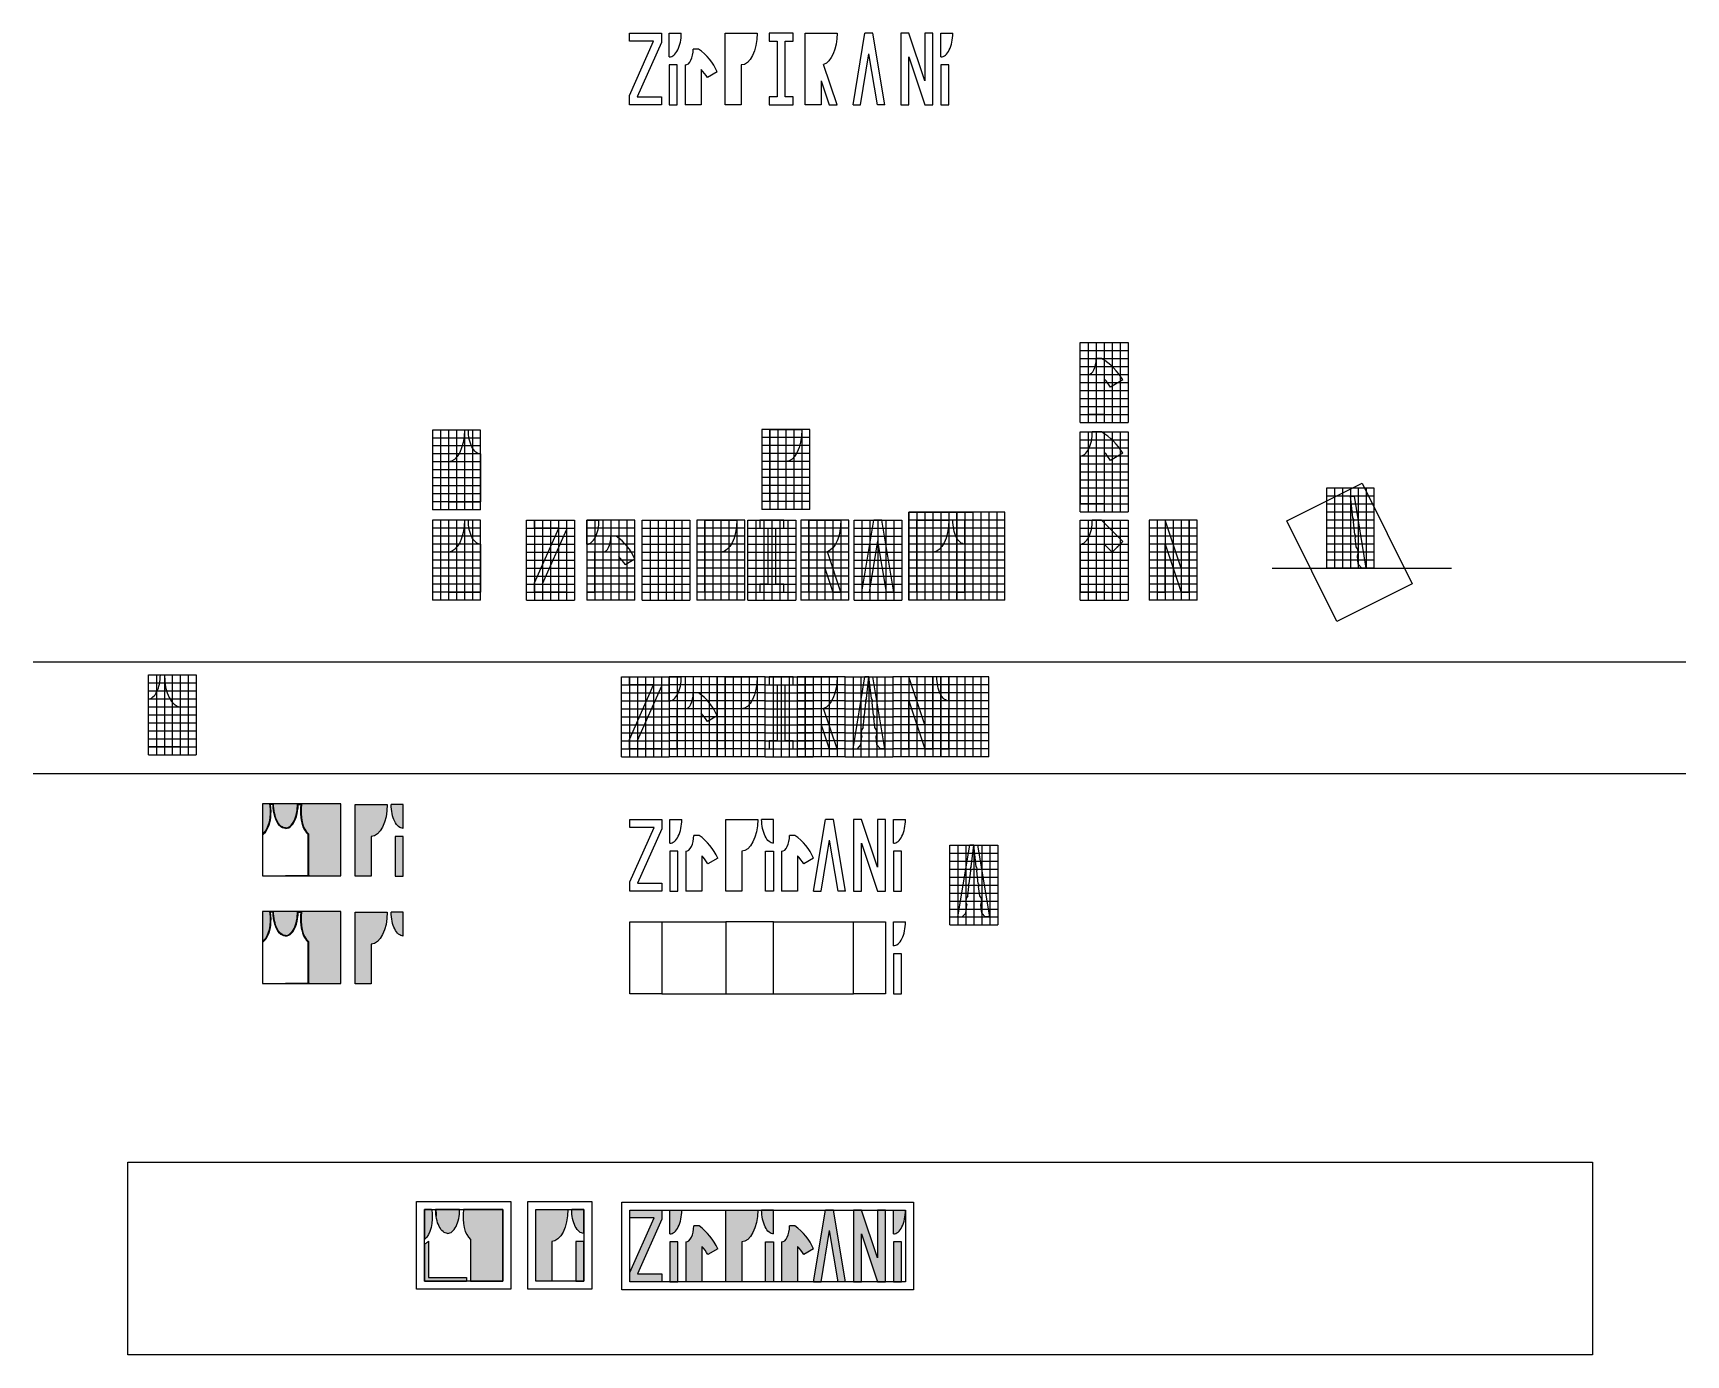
# Model space of a CAD drawing. Header units: inches. Extents: x 4.2 to 37.3, y -2.7 to 23.8.
import ezdxf

# ---------------------------------------------------------------- set-up
doc = ezdxf.new("R2010")
doc.units = ezdxf.units.IN
doc.header["$MEASUREMENT"] = 0
doc.layers.add('defpoint', color=7, linetype='Continuous', plot=False)
picture_1 = doc.add_image_def('image1.jpg', size_in_pixel=(800, 600))

# ---------------------------------------------------------------- blocks, each defined once
blk = doc.blocks.new('font grid')
at = {"color": 8}
for p, q in [((0, -1.6), (0, 0)), ((0, 0), (0.96, 0)), ((0.16, 0), (0.16, -1.6)), ((0.32, 0), (0.32, -1.6)), ((0.48, 0), (0.48, -1.6)), ((0.64, 0), (0.64, -1.6)), ((0.8, 0), (0.8, -1.6)), ((0, -0.16), (0.96, -0.16)), ((0, -0.32), (0.96, -0.32)), ((0.96, 0), (0.96, -1.6)), ((0, -0.48), (0.96, -0.48)), ((0, -0.64), (0.96, -0.64)), ((0, -0.8), (0.96, -0.8)), ((0, -0.96), (0.96, -0.96)), ((0, -1.12), (0.96, -1.12)), ((0, -1.28), (0.96, -1.28)), ((0, -1.44), (0.96, -1.44)), ((0, -1.6), (0.96, -1.6))]:
    blk.add_line(p, q, dxfattribs=at)

msp = doc.modelspace()

# ---------------------------------------------------------------- hatches: boundary and pattern name
h = msp.add_hatch(color=256)
h.dxf.hatch_style = 1
edge = h.paths.add_edge_path()
edge.add_ellipse((8.599, 8.29), major_axis=(-0.089, 0.61), ratio=0.514066, start_angle=196.6648, end_angle=268.4481)
edge.add_line((8.914, 8.32), (8.774, 8.32))
edge.add_line((8.774, 8.32), (8.774, 7.72))
h = msp.add_hatch(color=256)
h.dxf.hatch_style = 1
edge = h.paths.add_edge_path()
edge.add_ellipse((9.234, 8.32), major_axis=(0, -0.48), ratio=0.5, start_angle=-90, end_angle=0)
edge.add_ellipse((9.234, 8.32), major_axis=(0, -0.48), ratio=0.5, start_angle=360, end_angle=450)
edge.add_line((9.474, 8.32), (8.994, 8.32))
h = msp.add_hatch(color=256)
h.dxf.hatch_style = 1
edge = h.paths.add_edge_path()
edge.add_ellipse((9.87, 8.29), major_axis=(0.089, 0.61), ratio=0.514066, start_angle=91.5519, end_angle=163.3352)
edge.add_line((9.694, 7.72), (9.694, 6.88))
edge.add_line((9.694, 6.88), (10.34, 6.88))
edge.add_line((10.34, 6.88), (10.34, 8.32))
edge.add_line((10.34, 8.32), (9.554, 8.32))
h = msp.add_hatch(color=256)
h.dxf.hatch_style = 1
edge = h.paths.add_edge_path()
edge.add_line((10.631, 6.869), (10.951, 6.869))
edge.add_line((10.951, 6.869), (10.951, 7.669))
edge.add_ellipse((10.951, 8.309), major_axis=(0, -0.64), ratio=0.5, start_angle=0, end_angle=90)
edge.add_line((11.271, 8.309), (10.631, 8.309))
edge.add_line((10.631, 8.309), (10.631, 6.869))
edge = h.paths.add_edge_path()
edge.add_line((11.591, 8.309), (11.351, 8.309))
edge.add_ellipse((11.591, 8.309), major_axis=(0, -0.48), ratio=0.5, start_angle=-90, end_angle=0)
edge.add_line((11.591, 7.829), (11.591, 8.309))
h = msp.add_hatch(color=256)
h.dxf.hatch_style = 1
h.paths.add_polyline_path([(11.431, 6.869), (11.591, 6.869), (11.591, 7.669), (11.431, 7.669)])
h = msp.add_hatch(color=256)
h.dxf.hatch_style = 1
edge = h.paths.add_edge_path()
edge.add_ellipse((8.599, 6.134), major_axis=(-0.089, 0.61), ratio=0.514066, start_angle=196.6648, end_angle=268.4481)
edge.add_line((8.914, 6.164), (8.774, 6.164))
edge.add_line((8.774, 6.164), (8.774, 5.564))
h = msp.add_hatch(color=256)
h.dxf.hatch_style = 1
edge = h.paths.add_edge_path()
edge.add_ellipse((9.234, 6.164), major_axis=(0, -0.48), ratio=0.5, start_angle=-90, end_angle=0)
edge.add_ellipse((9.234, 6.164), major_axis=(0, -0.48), ratio=0.5, start_angle=360, end_angle=450)
edge.add_line((9.474, 6.164), (8.994, 6.164))
h = msp.add_hatch(color=256)
h.dxf.hatch_style = 1
edge = h.paths.add_edge_path()
edge.add_ellipse((9.87, 6.134), major_axis=(0.089, 0.61), ratio=0.514066, start_angle=91.5519, end_angle=163.3352)
edge.add_line((9.694, 5.564), (9.694, 4.724))
edge.add_line((9.694, 4.724), (10.34, 4.724))
edge.add_line((10.34, 4.724), (10.34, 6.164))
edge.add_line((10.34, 6.164), (9.554, 6.164))
h = msp.add_hatch(color=256)
h.dxf.hatch_style = 1
edge = h.paths.add_edge_path()
edge.add_line((10.631, 4.713), (10.951, 4.713))
edge.add_line((10.951, 4.713), (10.951, 5.513))
edge.add_ellipse((10.951, 6.153), major_axis=(0, -0.64), ratio=0.5, start_angle=0, end_angle=90)
edge.add_line((11.271, 6.153), (10.631, 6.153))
edge.add_line((10.631, 6.153), (10.631, 4.713))
edge = h.paths.add_edge_path()
edge.add_line((11.591, 6.153), (11.351, 6.153))
edge.add_ellipse((11.591, 6.153), major_axis=(0, -0.48), ratio=0.5, start_angle=-90, end_angle=0)
edge.add_line((11.591, 5.673), (11.591, 6.153))
h = msp.add_hatch(color=256)
h.dxf.hatch_style = 1
edge = h.paths.add_edge_path()
edge.add_ellipse((11.845, 0.166), major_axis=(-0.089, 0.61), ratio=0.514066, start_angle=196.6648, end_angle=268.4481)
edge.add_line((12.16, 0.195), (12.02, 0.195))
edge.add_line((12.02, 0.195), (12.02, -0.405))
h = msp.add_hatch(color=256)
h.dxf.hatch_style = 1
edge = h.paths.add_edge_path()
edge.add_ellipse((12.48, 0.195), major_axis=(0, -0.48), ratio=0.5, start_angle=-90, end_angle=0)
edge.add_ellipse((12.48, 0.195), major_axis=(0, -0.48), ratio=0.5, start_angle=360, end_angle=450)
edge.add_line((12.72, 0.195), (12.24, 0.195))
h = msp.add_hatch(color=256)
h.dxf.hatch_style = 1
edge = h.paths.add_edge_path()
edge.add_ellipse((13.116, 0.166), major_axis=(0.089, 0.61), ratio=0.514066, start_angle=91.5519, end_angle=163.3352)
edge.add_line((12.941, -0.405), (12.941, -1.245))
edge.add_line((12.941, -1.245), (13.586, -1.245))
edge.add_line((13.586, -1.245), (13.586, 0.195))
edge.add_line((13.586, 0.195), (12.8, 0.195))
h = msp.add_hatch(color=256)
h.dxf.hatch_style = 1
edge = h.paths.add_edge_path()
edge.add_line((14.247, -1.245), (14.567, -1.245))
edge.add_line((14.567, -1.245), (14.567, -0.445))
edge.add_ellipse((14.567, 0.195), major_axis=(0, -0.64), ratio=0.5, start_angle=0, end_angle=90)
edge.add_line((14.887, 0.195), (14.247, 0.195))
edge.add_line((14.247, 0.195), (14.247, -1.245))
edge = h.paths.add_edge_path()
edge.add_line((15.207, 0.195), (14.967, 0.195))
edge.add_ellipse((15.207, 0.195), major_axis=(0, -0.48), ratio=0.5, start_angle=-90, end_angle=0)
edge.add_line((15.207, -0.285), (15.207, 0.195))
h = msp.add_hatch(color=256)
h.dxf.hatch_style = 1
h.paths.add_polyline_path([(20.212, 0.184), (20.052, 0.184), (19.812, -1.256), (19.961, -1.256), (20.132, -0.229), (20.303, -1.256), (20.452, -1.256)])
h.paths.add_polyline_path([(20.772, 0.184), (20.612, 0.184), (20.612, -1.256), (20.772, -1.256), (20.772, -0.296), (21.092, -1.256), (21.252, -1.256), (21.252, 0.184), (21.092, 0.184), (21.092, -0.776)])
edge = h.paths.add_edge_path()
edge.add_ellipse((21.412, 0.184), major_axis=(0, -0.48), ratio=0.5, start_angle=360, end_angle=450)
edge.add_line((21.652, 0.184), (21.412, 0.184))
edge.add_line((21.412, 0.184), (21.412, -0.296))
h.paths.add_polyline_path([(21.572, -0.456), (21.412, -0.456), (21.412, -1.256), (21.572, -1.256)])
edge = h.paths.add_edge_path()
edge.add_line((19.438, -0.136), (19.332, -0.136))
edge.add_ellipse((19.172, -0.136), major_axis=(0, 0.32), ratio=0.5, start_angle=180, end_angle=270, ccw=False)
edge.add_line((19.172, -0.456), (19.172, -1.256))
edge.add_line((19.172, -1.256), (19.492, -1.256))
edge.add_line((19.492, -1.256), (19.492, -0.544))
edge.add_arc((18.825, -1.176), 0.918, 30.5297, 43.4533, ccw=False)
edge.add_line((19.616, -0.709), (19.812, -0.594))
edge.add_arc((18.783, -1.051), 1.126, 23.9647, 54.3902)
edge = h.paths.add_edge_path()
edge.add_line((19.012, 0.184), (18.772, 0.184))
edge.add_ellipse((19.012, 0.184), major_axis=(0, -0.48), ratio=0.5, start_angle=-90, end_angle=0)
edge.add_line((19.012, -0.296), (19.012, 0.184))
edge = h.paths.add_edge_path()
edge.add_ellipse((18.372, 0.184), major_axis=(0, -0.64), ratio=0.5, start_angle=0, end_angle=90)
edge.add_line((18.692, 0.184), (18.052, 0.184))
edge.add_line((18.052, 0.184), (18.052, -1.256))
edge.add_line((18.052, -1.256), (18.372, -1.256))
edge.add_line((18.372, -1.256), (18.372, -0.456))
h.paths.add_polyline_path([(19.012, -0.456), (18.852, -0.456), (18.852, -1.256), (19.012, -1.256)])
edge = h.paths.add_edge_path()
edge.add_line((17.518, -0.136), (17.412, -0.136))
edge.add_ellipse((17.252, -0.136), major_axis=(0, 0.32), ratio=0.5, start_angle=180, end_angle=270, ccw=False)
edge.add_line((17.252, -0.456), (17.252, -1.256))
edge.add_line((17.252, -1.256), (17.572, -1.256))
edge.add_line((17.572, -1.256), (17.572, -0.544))
edge.add_arc((16.905, -1.176), 0.918, 30.5297, 43.4533, ccw=False)
edge.add_line((17.696, -0.709), (17.892, -0.594))
edge.add_arc((16.863, -1.051), 1.126, 23.9647, 54.3902)
edge = h.paths.add_edge_path()
edge.add_ellipse((16.932, 0.184), major_axis=(0, -0.48), ratio=0.5, start_angle=360, end_angle=450)
edge.add_line((17.172, 0.184), (16.932, 0.184))
edge.add_line((16.932, 0.184), (16.932, -0.296))
h.paths.add_polyline_path([(17.092, -0.456), (16.932, -0.456), (16.932, -1.256), (17.092, -1.256)])
h.paths.add_polyline_path([(16.772, 0.184), (16.132, 0.184), (16.132, 0.024), (16.617, 0.024), (16.132, -1.069), (16.132, -1.256), (16.772, -1.256), (16.772, -1.096), (16.286, -1.096), (16.772, -0.002)])
h = msp.add_hatch(color=256)
h.dxf.hatch_style = 1
edge = h.paths.add_edge_path()
edge.add_spline(control_points=[(12.1, -0.44), (12.091, -0.45), (12.081, -0.459), (12.07, -0.467), (12.055, -0.48), (12.038, -0.491), (12.02, -0.5)], knot_values=[2.76605, 2.76605, 2.76605, 2.76605, 2.850738, 2.850738, 2.850738, 2.975884, 2.975884, 2.975884, 2.975884], degree=3, periodic=0)
edge.add_line((12.02, -0.5), (12.02, -1.245))
edge.add_line((12.02, -1.245), (12.861, -1.245))
edge.add_line((12.861, -1.245), (12.861, -1.165))
edge.add_line((12.861, -1.165), (12.1, -1.165))
edge.add_line((12.1, -1.165), (12.1, -0.44))
h = msp.add_hatch(color=256)
h.dxf.hatch_style = 1
h.paths.add_polyline_path([(15.047, -1.245), (15.207, -1.245), (15.207, -0.445), (15.047, -0.445)])

# ---------------------------------------------------------------- linework, layer by layer
for p, q in [((16.922, 23.283), (16.922, 23.763)), ((16.922, 23.763), (17.162, 23.763)), ((18.042, 22.323), (18.042, 23.763)), ((18.042, 23.763), (18.682, 23.763)), ((19.642, 22.323), (19.642, 23.763)), ((19.642, 23.763), (20.282, 23.763)), ((20.602, 22.323), (20.842, 23.763)), ((21.002, 23.763), (20.842, 23.763)), ((21.242, 22.323), (21.002, 23.763)), ((22.042, 22.803), (21.722, 23.763)), ((22.362, 23.283), (22.362, 23.763)), ((22.362, 23.763), (22.602, 23.763)), ((17.509, 23.443), (17.402, 23.443)), ((20.751, 22.323), (20.922, 23.349)), ((21.093, 22.323), (20.922, 23.349)), ((21.722, 23.283), (22.042, 22.323)), ((17.242, 23.123), (17.242, 22.323)), ((17.562, 23.034), (17.562, 22.323)), ((17.882, 22.984), (17.686, 22.869)), ((18.362, 23.123), (18.362, 22.323)), ((20.282, 22.323), (20.013, 23.131)), ((19.962, 22.803), (19.962, 22.323)), ((19.962, 22.803), (20.122, 22.323)), ((17.562, 22.323), (17.242, 22.323)), ((18.362, 22.323), (18.042, 22.323)), ((19.962, 22.323), (19.642, 22.323)), ((20.122, 22.323), (20.282, 22.323)), ((20.602, 22.323), (20.751, 22.323)), ((21.242, 22.323), (21.093, 22.323)), ((25.583, 17.241), (25.476, 17.241)), ((25.316, 16.921), (25.316, 16.121)), ((25.636, 16.833), (25.636, 16.121)), ((26.01, 16.814), (25.761, 16.667)), ((25.636, 16.121), (25.316, 16.121)), ((18.938, 14.378), (18.938, 15.818)), ((18.938, 15.818), (19.578, 15.818)), ((25.583, 15.771), (25.396, 15.771)), ((13.136, 15.33), (13.136, 14.37)), ((25.156, 15.291), (25.156, 14.331)), ((25.636, 15.362), (25.636, 14.331)), ((26.01, 15.344), (25.761, 15.197)), ((12.496, 15.17), (12.496, 14.37)), ((19.258, 15.178), (19.258, 14.378)), ((12.496, 14.37), (13.136, 14.37)), ((19.258, 14.378), (18.938, 14.378)), ((25.636, 14.331), (25.156, 14.331)), ((30.617, 14.052), (30.566, 14.484)), ((30.566, 14.484), (30.646, 14.484)), ((30.886, 13.044), (30.646, 14.484)), ((15.272, 13.524), (15.272, 14.004)), ((15.272, 14.004), (15.512, 14.004)), ((17.633, 12.564), (17.633, 14.004)), ((17.633, 14.004), (18.273, 14.004)), ((19.72, 12.564), (19.72, 14.004)), ((19.72, 14.004), (20.36, 14.004)), ((20.782, 12.564), (21.022, 14.004)), ((21.182, 14.004), (21.022, 14.004)), ((21.422, 12.564), (21.182, 14.004)), ((21.882, 12.564), (21.882, 14.004)), ((21.882, 14.004), (22.522, 14.004)), ((22.842, 14.004), (22.602, 14.004)), ((22.842, 13.524), (22.842, 14.004)), ((25.583, 14.004), (25.396, 14.004)), ((26.01, 13.577), (25.583, 14.004)), ((27.175, 13.044), (26.855, 14.004)), ((30.656, 13.716), (30.626, 13.968)), ((15.859, 13.684), (15.752, 13.684)), ((20.931, 12.564), (21.102, 13.59)), ((21.273, 12.564), (21.102, 13.59)), ((30.685, 13.47), (30.663, 13.656)), ((12.496, 13.364), (12.496, 12.564)), ((13.136, 13.524), (13.136, 12.564)), ((15.592, 13.364), (15.592, 12.564)), ((15.912, 13.275), (15.912, 12.564)), ((17.953, 13.364), (17.953, 12.564)), ((20.36, 12.564), (20.09, 13.372)), ((22.202, 13.364), (22.202, 12.564)), ((25.156, 13.524), (25.156, 12.564)), ((25.636, 13.524), (25.636, 12.564)), ((25.796, 13.364), (25.636, 13.524)), ((26.01, 13.577), (25.796, 13.364)), ((26.855, 13.524), (27.175, 12.564)), ((30.726, 13.124), (30.707, 13.288)), ((16.232, 13.226), (16.036, 13.11)), ((20.04, 13.044), (20.04, 12.564)), ((20.04, 13.044), (20.2, 12.564)), ((28.999, 13.044), (32.593, 13.044)), ((30.796, 13.044), (30.726, 13.124)), ((30.886, 13.044), (30.796, 13.044)), ((12.496, 12.564), (13.136, 12.564)), ((15.912, 12.564), (15.592, 12.564)), ((17.953, 12.564), (17.633, 12.564)), ((20.04, 12.564), (19.72, 12.564)), ((20.2, 12.564), (20.36, 12.564)), ((20.782, 12.564), (20.931, 12.564)), ((21.422, 12.564), (21.273, 12.564)), ((22.202, 12.564), (21.882, 12.564)), ((25.636, 12.564), (25.156, 12.564)), ((4.175, 11.168), (37.29, 11.168)), ((16.922, 10.383), (16.922, 10.863)), ((16.922, 10.863), (17.162, 10.863)), ((18.042, 9.423), (18.042, 10.863)), ((18.042, 10.863), (18.682, 10.863)), ((19.642, 9.423), (19.642, 10.863)), ((19.642, 10.863), (20.282, 10.863)), ((20.602, 9.423), (20.842, 10.863)), ((20.922, 10.863), (20.842, 10.863)), ((20.871, 10.432), (20.922, 10.863)), ((20.973, 10.432), (20.922, 10.863)), ((20.922, 10.863), (21.002, 10.863)), ((21.242, 9.423), (21.002, 10.863)), ((22.042, 9.903), (21.722, 10.863)), ((22.522, 10.863), (22.282, 10.863)), ((22.522, 10.383), (22.522, 10.863)), ((17.509, 10.543), (17.402, 10.543)), ((20.832, 10.096), (20.861, 10.348)), ((21.012, 10.096), (20.983, 10.348)), ((21.722, 10.383), (22.042, 9.423)), ((7.125, 10.265), (7.125, 9.465)), ((17.242, 10.223), (17.242, 9.423)), ((17.562, 10.135), (17.562, 9.423)), ((17.882, 10.085), (17.686, 9.97)), ((18.362, 10.223), (18.362, 9.423)), ((20.282, 9.423), (20.013, 10.232)), ((20.803, 9.85), (20.825, 10.035)), ((21.041, 9.85), (21.019, 10.035)), ((19.962, 9.903), (19.962, 9.423)), ((19.962, 9.903), (20.122, 9.423)), ((20.762, 9.503), (20.781, 9.667)), ((21.082, 9.503), (21.063, 9.667)), ((7.125, 9.465), (6.485, 9.465)), ((17.562, 9.423), (17.242, 9.423)), ((18.362, 9.423), (18.042, 9.423)), ((19.962, 9.423), (19.642, 9.423)), ((20.122, 9.423), (20.282, 9.423)), ((20.602, 9.423), (20.692, 9.423)), ((20.692, 9.423), (20.762, 9.503)), ((21.152, 9.423), (21.082, 9.503)), ((21.242, 9.423), (21.152, 9.423)), ((4.175, 8.932), (37.29, 8.932)), ((8.994, 8.32), (8.914, 8.32)), ((8.982, 8.308), (8.928, 8.308)), ((9.474, 8.32), (9.554, 8.32)), ((9.486, 8.308), (9.54, 8.308)), ((10.631, 6.869), (10.631, 8.309)), ((10.631, 8.309), (11.271, 8.309)), ((11.591, 8.309), (11.351, 8.309)), ((11.591, 7.829), (11.591, 8.309)), ((16.932, 7.53), (16.932, 8.01)), ((16.932, 8.01), (17.172, 8.01)), ((18.052, 6.57), (18.052, 8.01)), ((18.052, 8.01), (18.692, 8.01)), ((19.012, 8.01), (18.772, 8.01)), ((19.012, 7.53), (19.012, 8.01)), ((19.812, 6.57), (20.052, 8.01)), ((20.212, 8.01), (20.052, 8.01)), ((20.452, 6.57), (20.212, 8.01)), ((21.092, 7.05), (20.772, 8.01)), ((21.412, 7.53), (21.412, 8.01)), ((21.412, 8.01), (21.652, 8.01)), ((9.682, 7.714), (9.682, 6.88)), ((9.694, 7.72), (9.694, 6.88)), ((10.951, 7.669), (10.951, 6.869)), ((17.518, 7.69), (17.412, 7.69)), ((19.438, 7.69), (19.332, 7.69)), ((17.252, 7.37), (17.252, 6.57)), ((18.372, 7.37), (18.372, 6.57)), ((19.172, 7.37), (19.172, 6.57)), ((19.961, 6.57), (20.132, 7.596)), ((20.303, 6.57), (20.132, 7.596)), ((20.772, 7.53), (21.092, 6.57)), ((22.701, 6.054), (22.941, 7.494)), ((23.021, 7.494), (22.941, 7.494)), ((22.97, 7.062), (23.021, 7.494)), ((23.072, 7.062), (23.021, 7.494)), ((23.021, 7.494), (23.101, 7.494)), ((23.341, 6.054), (23.101, 7.494)), ((17.572, 7.281), (17.572, 6.57)), ((17.892, 7.231), (17.696, 7.116)), ((19.492, 7.281), (19.492, 6.57)), ((19.812, 7.231), (19.616, 7.116)), ((22.931, 6.726), (22.96, 6.978)), ((23.111, 6.726), (23.082, 6.978)), ((8.774, 6.88), (9.234, 6.88)), ((9.714, 6.88), (9.234, 6.88)), ((10.951, 6.869), (10.631, 6.869)), ((22.902, 6.48), (22.924, 6.665)), ((23.14, 6.48), (23.118, 6.665)), ((17.572, 6.57), (17.252, 6.57)), ((18.372, 6.57), (18.052, 6.57)), ((19.492, 6.57), (19.172, 6.57)), ((19.812, 6.57), (19.961, 6.57)), ((20.452, 6.57), (20.303, 6.57)), ((22.861, 6.134), (22.88, 6.297)), ((23.181, 6.134), (23.162, 6.297)), ((8.994, 6.164), (8.914, 6.164)), ((8.982, 6.152), (8.928, 6.152)), ((9.474, 6.164), (9.554, 6.164)), ((9.486, 6.152), (9.54, 6.152)), ((10.631, 4.713), (10.631, 6.153)), ((10.631, 6.153), (11.271, 6.153)), ((11.591, 6.153), (11.351, 6.153)), ((11.591, 5.673), (11.591, 6.153)), ((22.701, 6.054), (22.791, 6.054)), ((22.791, 6.054), (22.861, 6.134)), ((23.251, 6.054), (23.181, 6.134)), ((23.341, 6.054), (23.251, 6.054)), ((16.772, 5.958), (18.052, 5.958)), ((19.012, 5.958), (20.612, 5.958)), ((21.412, 5.478), (21.412, 5.958)), ((21.412, 5.958), (21.652, 5.958)), ((9.682, 5.558), (9.682, 4.724)), ((9.694, 5.564), (9.694, 4.724)), ((10.951, 5.513), (10.951, 4.713)), ((8.774, 4.724), (9.234, 4.724)), ((9.714, 4.724), (9.234, 4.724)), ((10.951, 4.713), (10.631, 4.713)), ((16.772, 4.518), (18.052, 4.518)), ((19.012, 4.518), (20.612, 4.518)), ((14.247, -1.245), (14.247, 0.195)), ((14.247, 0.195), (14.887, 0.195)), ((15.207, 0.195), (14.967, 0.195)), ((15.207, -0.285), (15.207, 0.195)), ((16.932, -0.296), (16.932, 0.184)), ((16.932, 0.184), (17.172, 0.184)), ((18.052, -1.256), (18.052, 0.184)), ((18.052, 0.184), (18.692, 0.184)), ((19.012, 0.184), (18.772, 0.184)), ((19.012, -0.296), (19.012, 0.184)), ((19.812, -1.256), (20.052, 0.184)), ((20.212, 0.184), (20.052, 0.184)), ((20.452, -1.256), (20.212, 0.184)), ((21.092, -0.776), (20.772, 0.184)), ((21.412, -0.296), (21.412, 0.184)), ((21.412, 0.184), (21.652, 0.184)), ((17.518, -0.136), (17.412, -0.136)), ((19.438, -0.136), (19.332, -0.136)), ((19.961, -1.256), (20.132, -0.229)), ((20.303, -1.256), (20.132, -0.229)), ((20.772, -0.296), (21.092, -1.256)), ((12.941, -0.405), (12.941, -1.245)), ((14.567, -0.445), (14.567, -1.245)), ((17.252, -0.456), (17.252, -1.256)), ((17.572, -0.544), (17.572, -1.256)), ((17.892, -0.594), (17.696, -0.709)), ((18.372, -0.456), (18.372, -1.256)), ((19.172, -0.456), (19.172, -1.256)), ((19.492, -0.544), (19.492, -1.256)), ((19.812, -0.594), (19.616, -0.709)), ((12.02, -1.245), (12.48, -1.245)), ((12.861, -1.245), (12.48, -1.245)), ((12.861, -1.165), (12.861, -1.245)), ((12.96, -1.245), (12.941, -1.245)), ((14.567, -1.245), (14.247, -1.245)), ((17.572, -1.256), (17.252, -1.256)), ((18.372, -1.256), (18.052, -1.256)), ((19.492, -1.256), (19.172, -1.256)), ((19.812, -1.256), (19.961, -1.256)), ((20.452, -1.256), (20.303, -1.256))]:
    msp.add_line(p, q)
for points in [[(16.122, 22.509), (16.608, 23.603), (16.122, 23.603), (16.122, 23.763), (16.762, 23.763), (16.762, 23.576), (16.276, 22.483), (16.762, 22.483), (16.762, 22.323), (16.122, 22.323)], [(17.082, 23.123), (16.922, 23.123), (16.922, 22.323), (17.082, 22.323)], [(22.522, 23.123), (22.362, 23.123), (22.362, 22.323), (22.522, 22.323)], [(14.22, 12.751), (14.706, 13.844), (14.22, 13.844), (14.22, 14.004), (14.86, 14.004), (14.86, 13.817), (14.374, 12.724), (14.86, 12.724), (14.86, 12.564), (14.22, 12.564)], [(21.722, 14.164), (23.002, 14.164), (23.002, 12.404), (21.722, 12.404)], [(15.432, 13.364), (15.272, 13.364), (15.272, 12.564), (15.432, 12.564)], [(22.842, 13.364), (22.682, 13.364), (22.682, 12.564), (22.842, 12.564)], [(16.122, 9.61), (16.608, 10.703), (16.122, 10.703), (16.122, 10.863), (16.762, 10.863), (16.762, 10.677), (16.276, 9.583), (16.762, 9.583), (16.762, 9.423), (16.122, 9.423)], [(17.082, 10.223), (16.922, 10.223), (16.922, 9.423), (17.082, 9.423)], [(22.522, 10.223), (22.362, 10.223), (22.362, 9.423), (22.522, 9.423)], [(8.774, 6.88), (10.34, 6.88), (10.34, 8.32), (8.774, 8.32)], [(16.132, 6.756), (16.617, 7.85), (16.132, 7.85), (16.132, 8.01), (16.772, 8.01), (16.772, 7.823), (16.286, 6.73), (16.772, 6.73), (16.772, 6.57), (16.132, 6.57)], [(11.591, 7.669), (11.431, 7.669), (11.431, 6.869), (11.591, 6.869)], [(17.092, 7.37), (16.932, 7.37), (16.932, 6.57), (17.092, 6.57)], [(18.852, 7.37), (19.012, 7.37), (19.012, 6.57), (18.852, 6.57)], [(21.572, 7.37), (21.412, 7.37), (21.412, 6.57), (21.572, 6.57)], [(8.774, 4.724), (10.34, 4.724), (10.34, 6.164), (8.774, 6.164)], [(16.772, 4.518), (16.132, 4.518), (16.132, 5.958), (16.772, 5.958)], [(18.052, 4.518), (19.012, 4.518), (19.012, 5.958), (18.052, 5.958)], [(21.252, 4.518), (20.612, 4.518), (20.612, 5.958), (21.252, 5.958)], [(21.572, 5.318), (21.412, 5.318), (21.412, 4.518), (21.572, 4.518)], [(6.073, 1.144), (35.416, 1.144), (35.416, -2.72), (6.073, -2.72)], [(16.132, -1.069), (16.617, 0.024), (16.132, 0.024), (16.132, 0.184), (16.772, 0.184), (16.772, -0.002), (16.286, -1.096), (16.772, -1.096), (16.772, -1.256), (16.132, -1.256)], [(15.207, -0.445), (15.047, -0.445), (15.047, -1.245), (15.207, -1.245)], [(17.092, -0.456), (16.932, -0.456), (16.932, -1.256), (17.092, -1.256)], [(18.852, -0.456), (19.012, -0.456), (19.012, -1.256), (18.852, -1.256)], [(21.572, -0.456), (21.412, -0.456), (21.412, -1.256), (21.572, -1.256)]]:
    msp.add_lwpolyline(points, close=True)
for points in [[(19.242, 23.603), (19.402, 23.603), (19.402, 23.763), (18.922, 23.763), (18.922, 23.603), (19.082, 23.603)], [(19.082, 23.603), (19.082, 22.483)], [(19.242, 22.483), (19.242, 23.603)], [(21.722, 23.763), (21.562, 23.763), (21.562, 22.323), (21.722, 22.323), (21.722, 23.283)], [(22.042, 22.323), (22.042, 22.323), (22.202, 22.323), (22.202, 23.763), (22.042, 23.763), (22.042, 22.803)], [(19.082, 22.483), (18.922, 22.483), (18.922, 22.323), (19.402, 22.323), (19.402, 22.483), (19.242, 22.483)], [(19.057, 13.844), (19.217, 13.844), (19.217, 14.004), (18.737, 14.004), (18.737, 13.844), (18.897, 13.844)], [(26.855, 14.004), (26.695, 14.004), (26.695, 12.564), (26.855, 12.564), (26.855, 13.524)], [(27.175, 12.564), (27.175, 12.564), (27.335, 12.564), (27.335, 14.004), (27.175, 14.004), (27.175, 13.044)], [(18.897, 13.844), (18.897, 12.724)], [(19.057, 12.724), (19.057, 13.844)], [(18.897, 12.724), (18.737, 12.724), (18.737, 12.564), (19.217, 12.564), (19.217, 12.724), (19.057, 12.724)], [(19.242, 10.703), (19.402, 10.703), (19.402, 10.863), (18.922, 10.863), (18.922, 10.703), (19.082, 10.703)], [(19.082, 10.703), (19.082, 9.583)], [(19.242, 9.583), (19.242, 10.703)], [(21.722, 10.863), (21.562, 10.863), (21.562, 9.423), (21.722, 9.423), (21.722, 10.383)], [(22.042, 9.423), (22.042, 9.423), (22.202, 9.423), (22.202, 10.863), (22.042, 10.863), (22.042, 9.903)], [(19.082, 9.583), (18.922, 9.583), (18.922, 9.423), (19.402, 9.423), (19.402, 9.583), (19.242, 9.583)], [(20.772, 8.01), (20.612, 8.01), (20.612, 6.57), (20.772, 6.57), (20.772, 7.53)], [(21.092, 6.57), (21.092, 6.57), (21.252, 6.57), (21.252, 8.01), (21.092, 8.01), (21.092, 7.05)], [(12.16, 0.195), (12.02, 0.195), (12.02, -0.405)], [(12.72, 0.195), (12.24, 0.195)], [(12.941, -1.245), (13.586, -1.245), (13.586, 0.195), (12.8, 0.195)], [(20.772, 0.184), (20.612, 0.184), (20.612, -1.256), (20.772, -1.256), (20.772, -0.296)], [(21.092, -1.256), (21.092, -1.256), (21.252, -1.256), (21.252, 0.184), (21.092, 0.184), (21.092, -0.776)], [(12.02, -0.5), (12.02, -1.245), (12.861, -1.245)], [(12.1, -0.44), (12.1, -1.165), (12.861, -1.165)]]:
    msp.add_lwpolyline(points)
at = {"color": 1}
for points in [[(11.86, 0.355), (13.746, 0.355), (13.746, -1.405), (11.86, -1.405)], [(14.087, 0.355), (15.367, 0.355), (15.367, -1.405), (14.087, -1.405)], [(15.972, 0.344), (21.812, 0.344), (21.812, -1.416), (15.972, -1.416)]]:
    msp.add_lwpolyline(points, close=True, dxfattribs=at)
for centre, radius, start, end in [((16.853, 22.527), 1.126, 23.9647, 54.3902), ((16.895, 22.403), 0.918, 30.5297, 43.4533), ((24.97, 16.201), 1.207, 30.5297, 59.4703), ((24.97, 16.201), 0.918, 30.5297, 43.4533), ((24.97, 14.731), 1.207, 30.5297, 59.4703), ((24.97, 14.731), 0.918, 30.5297, 43.4533), ((30.566, 14.004), 0.0702, 329.7853, 43.6343), ((15.203, 12.768), 1.126, 23.9647, 54.3902), ((30.642, 13.684), 0.0351, 306.4835, 66.9362), ((15.245, 12.644), 0.918, 30.5297, 43.4533), ((30.566, 13.364), 0.16, 331.5838, 41.8358), ((16.853, 9.628), 1.126, 23.9647, 54.3902), ((20.922, 10.383), 0.0702, 136.3657, 210.2147), ((20.922, 10.383), 0.0702, 329.7853, 43.6343), ((16.895, 9.503), 0.918, 30.5297, 43.4533), ((20.845, 10.063), 0.0351, 113.0638, 233.5165), ((20.999, 10.063), 0.0351, 306.4835, 66.9362), ((20.922, 9.743), 0.16, 138.1642, 208.4162), ((20.922, 9.743), 0.16, 331.5838, 41.8358), ((16.863, 6.774), 1.126, 23.9647, 54.3902), ((18.783, 6.774), 1.126, 23.9647, 54.3902), ((16.905, 6.65), 0.918, 30.5297, 43.4533), ((18.825, 6.65), 0.918, 30.5297, 43.4533), ((23.021, 7.014), 0.0702, 136.3657, 210.2147), ((23.021, 7.014), 0.0702, 329.7853, 43.6343), ((22.944, 6.694), 0.0351, 113.0638, 233.5165), ((23.098, 6.694), 0.0351, 306.4835, 66.9362), ((23.021, 6.374), 0.16, 138.1642, 208.4162), ((23.021, 6.374), 0.16, 331.5838, 41.8358), ((16.863, -1.051), 1.126, 23.9647, 54.3902), ((18.783, -1.051), 1.126, 23.9647, 54.3902), ((16.905, -1.176), 0.918, 30.5297, 43.4533), ((18.825, -1.176), 0.918, 30.5297, 43.4533)]:
    msp.add_arc(centre, radius, start, end)
for centre, major_axis, ratio, start_param, end_param in [((16.922, 23.763), (0, -0.48), 0.5, 6.283185, 7.853982), ((22.362, 23.763), (0, -0.48), 0.5, 6.283185, 7.853982), ((17.242, 23.443), (0, 0.32), 0.5, 3.141593, 4.712389), ((25.316, 17.241), (0, 0.32), 0.5, 3.141593, 4.712389), ((25.156, 15.771), (0, -0.48), 0.5, 6.283185, 7.853982), ((15.272, 14.004), (0, -0.48), 0.5, 6.283185, 7.853982), ((25.156, 14.004), (0, -0.48), 0.5, 6.283185, 7.853982), ((15.592, 13.684), (0, 0.32), 0.5, 3.141593, 4.712389), ((6.485, 10.905), (0, -0.48), 0.5, 6.283185, 7.853982), ((7.125, 10.905), (0, -0.64), 0.5, 4.712389, 6.283185), ((16.922, 10.863), (0, -0.48), 0.5, 6.283185, 7.853982), ((17.242, 10.543), (0, 0.32), 0.5, 3.141593, 4.712389), ((9.234, 8.32), (0, -0.48), 0.5, 6.283185, 7.853982), ((9.87, 8.29), (0.089, 0.61), 0.514066, 1.597882, 2.850738), ((16.932, 8.01), (0, -0.48), 0.5, 6.283185, 7.853982), ((21.412, 8.01), (0, -0.48), 0.5, 6.283185, 7.853982), ((17.252, 7.69), (0, 0.32), 0.5, 3.141593, 4.712389), ((19.172, 7.69), (0, 0.32), 0.5, 3.141593, 4.712389), ((9.234, 6.164), (0, -0.48), 0.5, 6.283185, 7.853982), ((9.87, 6.134), (0.089, 0.61), 0.514066, 1.597882, 2.850738), ((21.412, 5.958), (0, -0.48), 0.5, 6.283185, 7.853982), ((12.48, 0.195), (0, -0.48), 0.5, 6.283185, 7.853982), ((13.116, 0.166), (0.089, 0.61), 0.514066, 1.597882, 2.850738), ((16.932, 0.184), (0, -0.48), 0.5, 6.283185, 7.853982), ((21.412, 0.184), (0, -0.48), 0.5, 6.283185, 7.853982), ((17.252, -0.136), (0, 0.32), 0.5, 3.141593, 4.712389), ((19.172, -0.136), (0, 0.32), 0.5, 3.141593, 4.712389)]:
    msp.add_ellipse(centre, major_axis=major_axis, ratio=ratio, start_param=start_param, end_param=end_param)
at = {"extrusion": (0, 0, -1)}
for centre, major_axis, ratio, start_param, end_param in [((18.362, 23.763), (0, -0.64), 0.5, 4.712389, 6.283185), ((19.962, 23.763), (0, -0.64), 0.5, 4.712389, 6.124253), ((12.496, 15.81), (0, -0.64), 0.5, 4.712389, 6.283185), ((13.136, 15.81), (0, -0.48), 0.5, 6.283185, 7.853982), ((19.258, 15.818), (0, -0.64), 0.5, 4.712389, 6.283185), ((12.496, 14.004), (0, -0.64), 0.5, 4.712389, 6.283185), ((13.136, 14.004), (0, -0.48), 0.5, 6.283185, 7.853982), ((17.953, 14.004), (0, -0.64), 0.5, 4.712389, 6.283185), ((20.04, 14.004), (0, -0.64), 0.5, 4.712389, 6.124253), ((22.202, 14.004), (0, -0.64), 0.5, 4.712389, 6.283185), ((22.842, 14.004), (0, -0.48), 0.5, 6.283185, 7.853982), ((18.362, 10.863), (0, -0.64), 0.5, 4.712389, 6.283185), ((19.962, 10.863), (0, -0.64), 0.5, 4.712389, 6.124253), ((22.522, 10.863), (0, -0.48), 0.5, 6.283185, 7.853982), ((8.599, 8.29), (-0.089, 0.61), 0.514066, 1.597882, 2.850738), ((9.234, 8.32), (0, -0.48), 0.5, 6.283185, 7.853982), ((10.951, 8.309), (0, -0.64), 0.5, 4.712389, 6.283185), ((11.591, 8.309), (0, -0.48), 0.5, 6.283185, 7.853982), ((18.372, 8.01), (0, -0.64), 0.5, 4.712389, 6.283185), ((19.012, 8.01), (0, -0.48), 0.5, 6.283185, 7.853982), ((8.599, 6.134), (-0.089, 0.61), 0.514066, 1.597882, 2.850738), ((9.234, 6.164), (0, -0.48), 0.5, 6.283185, 7.853982), ((10.951, 6.153), (0, -0.64), 0.5, 4.712389, 6.283185), ((11.591, 6.153), (0, -0.48), 0.5, 6.283185, 7.853982), ((11.845, 0.166), (-0.089, 0.61), 0.514066, 1.597882, 2.850738), ((12.48, 0.195), (0, -0.48), 0.5, 6.283185, 7.853982), ((14.567, 0.195), (0, -0.64), 0.5, 4.712389, 6.283185), ((15.207, 0.195), (0, -0.48), 0.5, 6.283185, 7.853982), ((18.372, 0.184), (0, -0.64), 0.5, 4.712389, 6.283185), ((19.012, 0.184), (0, -0.48), 0.5, 6.283185, 7.853982)]:
    msp.add_ellipse(centre, major_axis=major_axis, ratio=ratio, start_param=start_param, end_param=end_param, dxfattribs=at)
for points, knots in [([(8.928, 8.308), (8.939, 8.22), (8.939, 8.131), (8.913, 7.898), (8.859, 7.772), (8.782, 7.71)], [1.620153, 1.620153, 1.620153, 1.620153, 2.047289, 2.047289, 2.850738, 2.850738, 2.850738, 2.850738]), ([(9.234, 7.828), (9.191, 7.828), (9.149, 7.849), (9.034, 7.971), (8.984, 8.136), (8.982, 8.308)], [6.283185, 6.283185, 6.283185, 6.283185, 6.771106, 6.771106, 7.828973, 7.828973, 7.828973, 7.828973]), ([(9.234, 7.828), (9.277, 7.828), (9.319, 7.849), (9.434, 7.971), (9.484, 8.136), (9.486, 8.308)], [6.283185, 6.283185, 6.283185, 6.283185, 6.771106, 6.771106, 7.828973, 7.828973, 7.828973, 7.828973]), ([(9.54, 8.308), (9.53, 8.22), (9.529, 8.131), (9.556, 7.901), (9.607, 7.777), (9.682, 7.714)], [1.620153, 1.620153, 1.620153, 1.620153, 2.047289, 2.047289, 2.834849, 2.834849, 2.834849, 2.834849]), ([(8.928, 6.152), (8.939, 6.064), (8.939, 5.975), (8.913, 5.742), (8.859, 5.616), (8.782, 5.554)], [1.620153, 1.620153, 1.620153, 1.620153, 2.047289, 2.047289, 2.850738, 2.850738, 2.850738, 2.850738]), ([(9.234, 5.672), (9.191, 5.672), (9.149, 5.693), (9.034, 5.815), (8.984, 5.981), (8.982, 6.152)], [6.283185, 6.283185, 6.283185, 6.283185, 6.771106, 6.771106, 7.828973, 7.828973, 7.828973, 7.828973]), ([(9.234, 5.672), (9.277, 5.672), (9.319, 5.693), (9.434, 5.815), (9.484, 5.981), (9.486, 6.152)], [6.283185, 6.283185, 6.283185, 6.283185, 6.771106, 6.771106, 7.828973, 7.828973, 7.828973, 7.828973]), ([(9.54, 6.152), (9.53, 6.064), (9.529, 5.975), (9.556, 5.745), (9.607, 5.621), (9.682, 5.558)], [1.620153, 1.620153, 1.620153, 1.620153, 2.047289, 2.047289, 2.834849, 2.834849, 2.834849, 2.834849]), ([(12.1, -0.44), (12.091, -0.45), (12.081, -0.459), (12.07, -0.467), (12.055, -0.48), (12.038, -0.491), (12.02, -0.5)], [2.7660495, 2.7660495, 2.7660495, 2.7660495, 2.8507377, 2.8507377, 2.8507377, 2.9758841, 2.9758841, 2.9758841, 2.9758841])]:
    msp.add_open_spline(points, degree=3, knots=knots)
msp.add_open_spline([(12.241, 0.195), (12.247, 0.149), (12.25, 0.103), (12.251, 0.058)], degree=3)
msp.add_point((25.903, 13.47))
at = {"layer": 'defpoint', "color": 1}
for points in [[(13.586, -1.245), (12.02, -1.245), (12.02, 0.195), (13.586, 0.195)], [(15.207, -1.245), (14.247, -1.245), (14.247, 0.195), (15.207, 0.195)], [(21.652, -1.256), (16.132, -1.256), (16.132, 0.184), (21.652, 0.184)]]:
    msp.add_lwpolyline(points, close=True, dxfattribs=at)

# ---------------------------------------------------------------- block references
for p in [(25.156, 17.561), (25.156, 15.771), (14.06, 14.004), (16.376, 14.004), (18.497, 14.004), (20.622, 14.004), (25.156, 14.004), (6.485, 10.905), (15.962, 10.863), (18.842, 10.863), (20.442, 10.863), (22.541, 7.494)]:
    msp.add_blockref('font grid', p)
at = {"xscale": -1}
for p in [(13.136, 15.81), (19.738, 15.818), (31.046, 14.644), (13.136, 14.004), (16.232, 14.004), (18.433, 14.004), (20.52, 14.004), (22.682, 14.164), (22.682, 14.004), (23.642, 14.164), (23.642, 14.004), (27.495, 14.004), (17.882, 10.863), (18.842, 10.863), (20.442, 10.863), (22.362, 10.863), (23.322, 10.863)]:
    msp.add_blockref('font grid', p, dxfattribs=at)

# ---------------------------------------------------------------- pictures from other files: only their frames are drawn
image = msp.add_image(picture_1, insert=(31.807, 12.73), size_in_units=(2.25, 1.687), rotation=116.5466)
image.dxf.flags = 7

doc.saveas('drawing.dxf')
